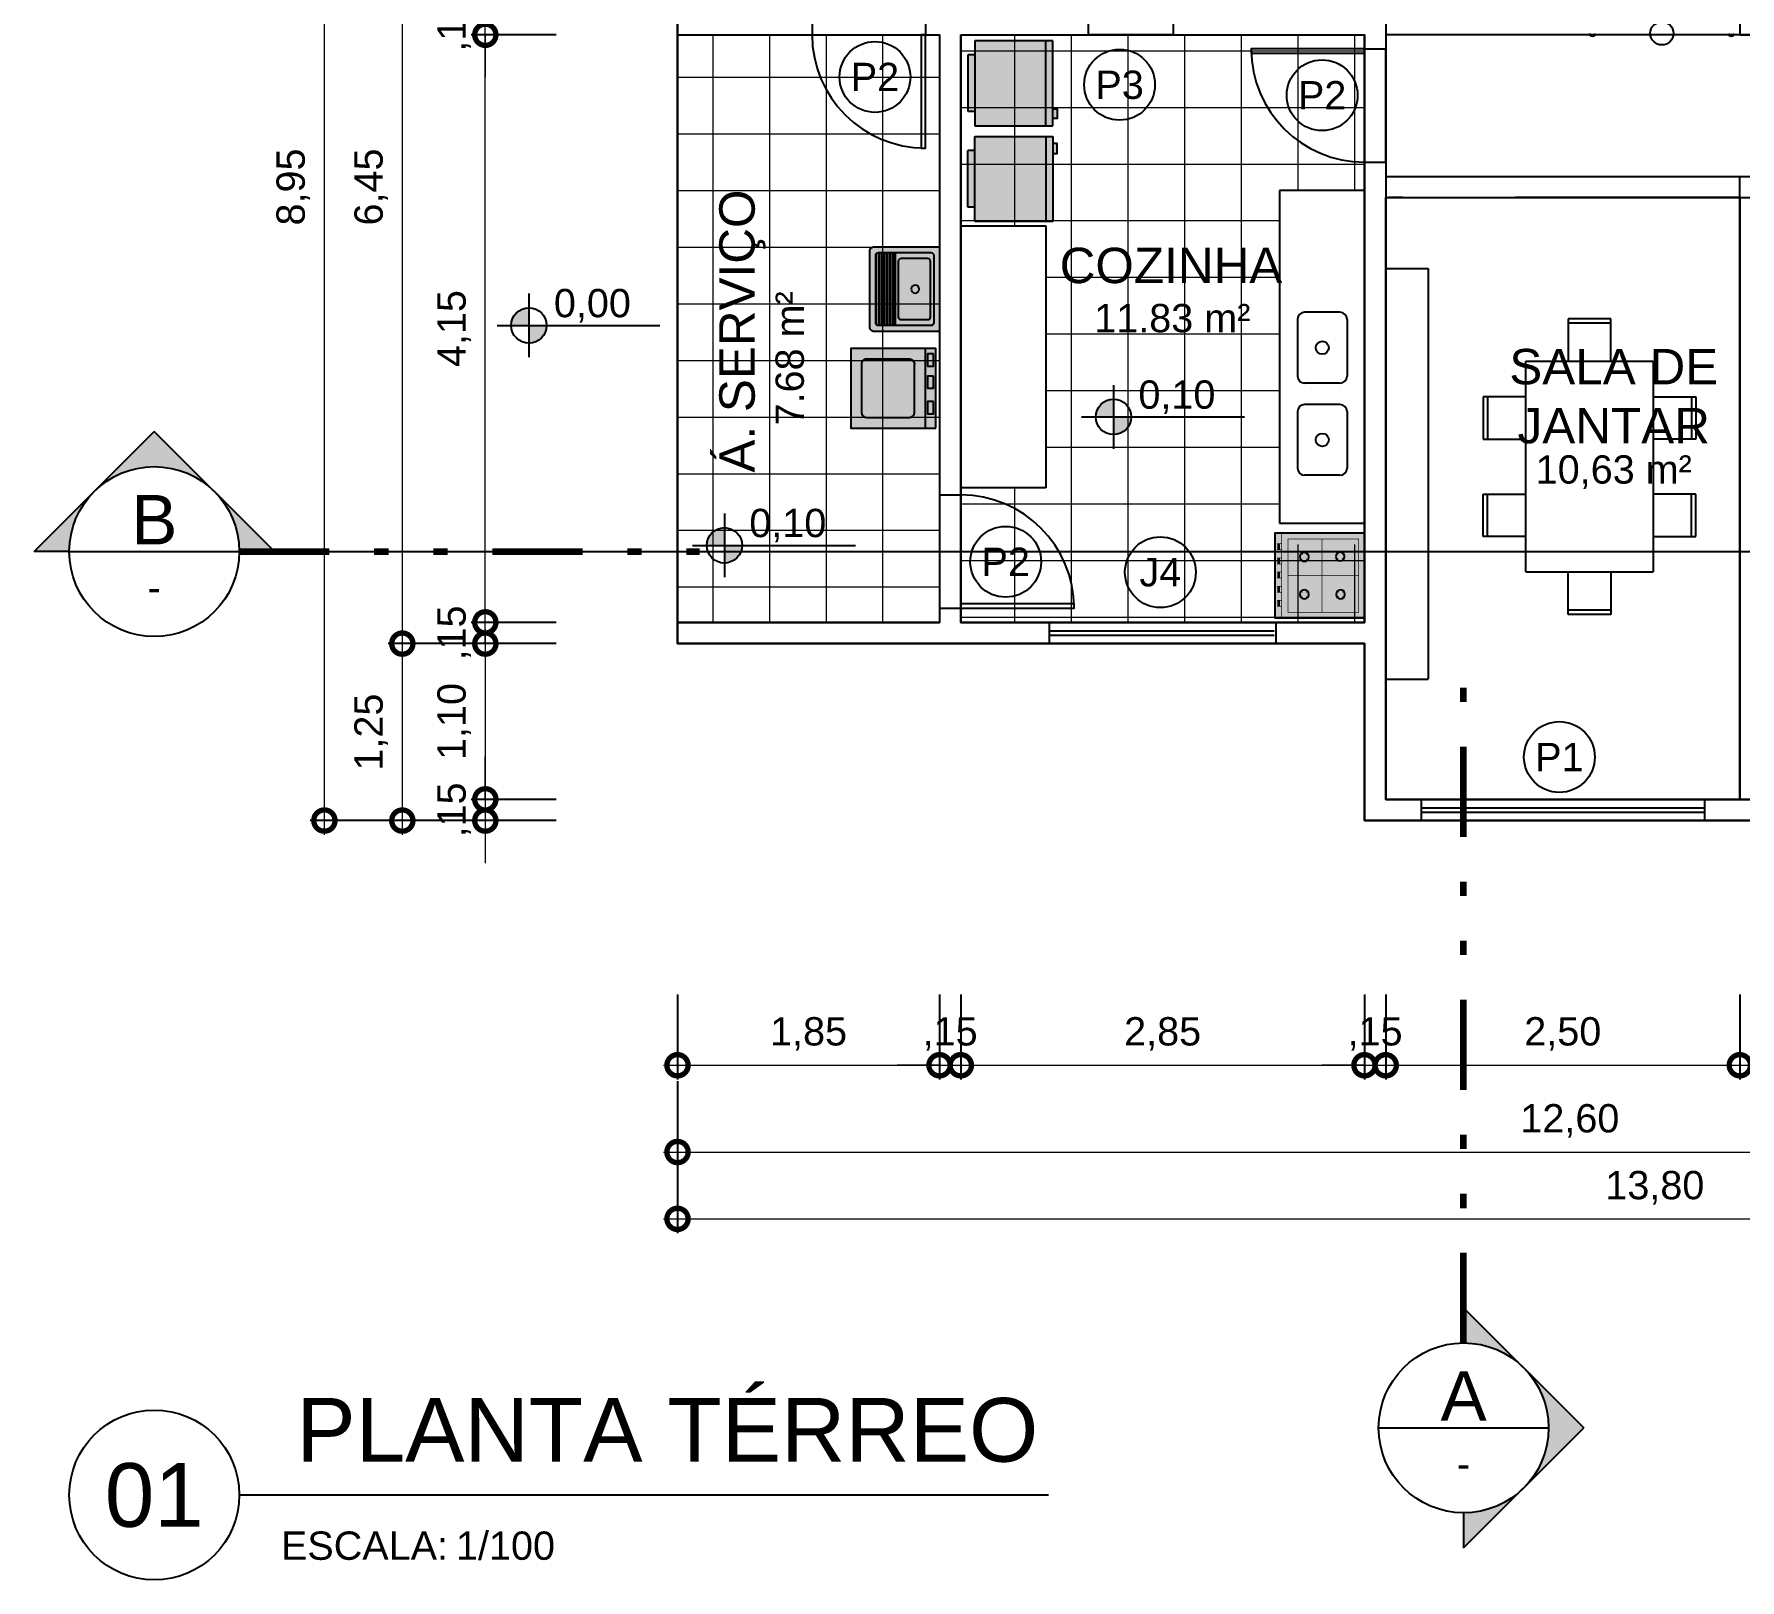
# Model space of a CAD drawing. Header units: metres. Extents: x 47728 to 47950, y 23373 to 23541.
# Drawn here: x 47732.95 to 47744.99, y 23415.6 to 23426.52 of the extents above; entities that cross this region are included whole.
import ezdxf
from ezdxf.enums import TextEntityAlignment as Align

# ---------------------------------------------------------------- set-up
doc = ezdxf.new("R2010")
doc.units = ezdxf.units.M
doc.header["$LTSCALE"] = 0.25
doc.header["$PDMODE"] = 96
doc.linetypes.add('DASHDOT2', pattern=[12.7, 6.35, -3.175, 0, -3.175])
doc.linetypes.add('DIVIDEX2', pattern=[63.5, 25.4, -12.7, 0, -12.7, 0, -12.7])
doc.layers.add('ARQ_0', color=7, linetype='Continuous', true_color=0xff7400, plot=False)
doc.layers.add('ARQ_0_AREAS', color=7, linetype='Continuous', true_color=0x5a1694, plot=False)
for name, color, linetype in [('ARQ_ALV CT', 4, 'Continuous'), ('ARQ_ESQ CT', 30, 'Continuous'), ('ARQ_GRADIL', 2, 'Continuous'), ('ARQ_MOB 01', 1, 'Continuous'), ('ARQ_MOB 02', 2, 'Continuous'), ('ARQ_PISO 01', 1, 'Continuous'), ('ARQ_PROJ SUP', 1, 'DASHDOT2'), ('ARQ_SAN 01', 1, 'Continuous'), ('ARQ_SAN 02', 2, 'Continuous'), ('ARQ_SIMB 01', 1, 'Continuous'), ('ARQ_TXT 01', 1, 'Continuous'), ('SIMB_01', 1, 'Continuous'), ('SIMB_02', 2, 'Continuous'), ('SIMB_PREENCHIMENTO', 253, 'Continuous'), ('SIMB_TXT', 1, 'Continuous')]:
    doc.layers.add(name, color=color, linetype=linetype)
doc.layers.add('ARQ_CINZA 03', color=252, linetype='Continuous', lineweight=9)
doc.layers.add('SIMB_LCT', color=252, linetype='DIVIDEX2', lineweight=100)
doc.layers.add('ARQ_COTA_AZUL', color=5, linetype='Continuous', lineweight=20, true_color=0x0000ff)
doc.styles.add('Annot_2.0mm', font='arial.ttf', dxfattribs={"height": 2})
doc.styles.add('Annot_2.5mm', font='arial.ttf', dxfattribs={"height": 2.5})
doc.styles.add('cota', font='arial.ttf')
doc.styles.add('SIMB', font='arial.ttf')
doc.dimstyles.new('Info 01 - annot', dxfattribs={"dimtxt": 2, "dimasz": 3, "dimexe": 1, "dimexo": 1, "dimgap": 1, "dimtad": 1, "dimzin": 4, "dimtxsty": 'cota', "dimblk": 'DOTSMALL', "dimcen": 2, "dimdle": 1, "dimclrd": 256, "dimclre": 256, "dimclrt": 1, "dimazin": 2, "dimtfac": 0.09, "dimtix": 1, "dimtmove": 2, "dimatfit": 2, "dimfxl": 5, "dimfxlon": 1, "dimtolj": 1, "dimtzin": 4, "dimlwd": -1, "dimarcsym": 1})

# ---------------------------------------------------------------- blocks, each defined once
blk = doc.blocks.new('nivel_PB_A_D')
at = {"layer": 'SIMB_PREENCHIMENTO', "transparency": 33554587}
h = blk.add_hatch(color=256, dxfattribs=at)
h.dxf.hatch_style = 1
h.paths.add_polyline_path([(0, 1.25, 0.414214), (-1.25, 0), (0, 0)])
h.paths.add_polyline_path([(1.25, 0), (0, 0), (0, -1.25, 0.414214)])
at = {"layer": 'SIMB_01'}
for p, q in [((0, 2.25), (0, -2.25)), ((-2.25, 0), (9.25, 0))]:
    blk.add_line(p, q, dxfattribs=at)
blk.add_circle((0, 0), 1.25, dxfattribs=at)
at = {"layer": 'SIMB_TXT', "style": 'SIMB'}
blk.add_attdef('00,00', (1.76, 0.58), '', height=2, dxfattribs=at)
blk = doc.blocks.new('*U31')
at = {"layer": 'SIMB_PREENCHIMENTO', "transparency": 33554587}
h = blk.add_hatch(color=256, dxfattribs=at)
h.dxf.hatch_style = 1
h.paths.add_polyline_path([(0, 8.48), (-4.15, 4.33, -0.401827), (4.15, 4.33)])
h = blk.add_hatch(color=256, dxfattribs=at)
h.dxf.hatch_style = 1
h.paths.add_polyline_path([(-4.33, 4.15), (-8.48, 0), (-6, 0, -0.193399)])
h = blk.add_hatch(color=256, dxfattribs=at)
h.dxf.hatch_style = 1
h.paths.add_polyline_path([(4.33, 4.15, -0.193399), (6, 0), (8.48, 0)])
at = {"layer": 'SIMB_01'}
for p, q in [((-8.48, 0), (0, 8.48)), ((8.48, 0), (0, 8.48)), ((-6, 0), (-8.48, 0)), ((-6, 0), (6, 0)), ((6, 0), (8.48, 0))]:
    blk.add_line(p, q, dxfattribs=at)
blk.add_circle((0, 0), 6, dxfattribs=at)
at = {"layer": 'SIMB_LCT'}
blk.add_line((6, 0), (38.48, 0), dxfattribs=at)
at = {"layer": 'SIMB_TXT', "style": 'SIMB'}
for tag, height, p in [('000', 3.5, (0, 2.25)), ('999', 2, (0, -2.53))]:
    blk.add_attdef(tag, text='', height=height, dxfattribs=at).set_placement(p, align=Align.MIDDLE_CENTER)
blk = doc.blocks.new('*U71')
at = {"layer": 'SIMB_PREENCHIMENTO', "transparency": 33554587}
h = blk.add_hatch(color=256, dxfattribs=at)
h.dxf.hatch_style = 1
h.paths.add_polyline_path([(0, 8.48), (-4.15, 4.33, -0.401827), (4.15, 4.33)])
h = blk.add_hatch(color=256, dxfattribs=at)
h.dxf.hatch_style = 1
h.paths.add_polyline_path([(-4.33, 4.15), (-8.48, 0), (-6, 0, -0.193399)])
h = blk.add_hatch(color=256, dxfattribs=at)
h.dxf.hatch_style = 1
h.paths.add_polyline_path([(4.33, 4.15, -0.193399), (6, 0), (8.48, 0)])
at = {"layer": 'SIMB_01'}
for p, q in [((-8.48, 0), (0, 8.48)), ((8.48, 0), (0, 8.48)), ((0, -6), (0, 6)), ((-6, 0), (-8.48, 0)), ((6, 0), (8.48, 0))]:
    blk.add_line(p, q, dxfattribs=at)
blk.add_circle((0, 0), 6, dxfattribs=at)
at = {"layer": 'SIMB_LCT'}
blk.add_line((-6, 0), (-54.48, 0), dxfattribs=at)
at = {"layer": 'SIMB_TXT', "style": 'SIMB'}
for tag, height, p in [('000', 3.5, (-2.25, 0)), ('999', 2, (2.53, 0))]:
    blk.add_attdef(tag, text='', height=height, rotation=90, dxfattribs=at).set_placement(p, align=Align.MIDDLE_CENTER)
blk = doc.blocks.new('_DotSmall')
at = {"color": 0, "linetype": 'ByBlock', "const_width": 0.5}
blk.add_lwpolyline([(-0.0625, 0, 1), (0.0625, 0, 1)], format="xyb", close=True, dxfattribs=at)
blk = doc.blocks.new('*D850')
at = {"layer": 'ARQ_COTA_AZUL', "transparency": 16777216}
blk.add_line((47736.133, 23422.313), (47736.133, 23421.013), dxfattribs=at)
at = {"layer": 'ARQ_COTA_AZUL', "lineweight": -2, "transparency": 16777216}
for p, q in [((47736.633, 23422.213), (47736.033, 23422.213)), ((47736.633, 23421.113), (47736.033, 23421.113))]:
    blk.add_line(p, q, dxfattribs=at)
at = {"layer": 'Defpoints', "color": 0, "transparency": 16777216}
for p in [(47737.49, 23422.213), (47736.133, 23421.113), (47742.49, 23421.113)]:
    blk.add_point(p, dxfattribs=at)
at = {"layer": 'ARQ_COTA_AZUL', "transparency": 16777216, "xscale": 0.3, "yscale": 0.3, "zscale": 0.3}
for p, rotation in [((47736.133, 23422.213), 90), ((47736.133, 23421.113), 270)]:
    blk.add_blockref('_DotSmall', p, dxfattribs=dict(at, rotation=rotation))
at = {"layer": 'ARQ_COTA_AZUL', "color": 1, "transparency": 16777216, "insert": (47735.913, 23421.663), "char_height": 0.2, "attachment_point": 5, "rotation": 90, "style": 'cota'}
blk.add_mtext('\\A1;1,10', dxfattribs=at)
blk = doc.blocks.new('*D910')
at = {"layer": 'ARQ_COTA_AZUL', "transparency": 16777216}
blk.add_line((47735.547, 23428.763), (47735.547, 23422.113), dxfattribs=at)
at = {"layer": 'ARQ_COTA_AZUL', "lineweight": -2, "transparency": 16777216}
for p, q in [((47736.047, 23428.663), (47735.447, 23428.663)), ((47736.047, 23422.213), (47735.447, 23422.213))]:
    blk.add_line(p, q, dxfattribs=at)
at = {"layer": 'Defpoints', "color": 0, "transparency": 16777216}
for p in [(47737.49, 23428.663), (47735.547, 23422.213), (47742.34, 23422.213)]:
    blk.add_point(p, dxfattribs=at)
at = {"layer": 'ARQ_COTA_AZUL', "transparency": 16777216, "xscale": 0.3, "yscale": 0.3, "zscale": 0.3}
for p, rotation in [((47735.547, 23428.663), 90), ((47735.547, 23422.213), 270)]:
    blk.add_blockref('_DotSmall', p, dxfattribs=dict(at, rotation=rotation))
at = {"layer": 'ARQ_COTA_AZUL', "color": 1, "transparency": 16777216, "insert": (47735.327, 23425.438), "char_height": 0.2, "attachment_point": 5, "rotation": 90, "style": 'cota'}
blk.add_mtext('\\A1;6,45', dxfattribs=at)
blk = doc.blocks.new('*U19')
at = {"layer": 'SIMB_02'}
blk.add_line((6, 0), (63.13, 0), dxfattribs=at)
blk.add_circle((0, 0), 6, dxfattribs=at)
at = {"layer": 'SIMB_TXT', "style": 'SIMB'}
blk.add_text('ESCALA:', height=2, dxfattribs=at).set_placement((8.94, -4.58))
blk.add_attdef('TITULO_DO_DESENHO', text='', height=4.5, dxfattribs=at).set_placement((10.02, 1), align=Align.BOTTOM_LEFT)
blk.add_attdef('NUM', text='', height=4.5, dxfattribs=at).set_placement((0, 0), align=Align.MIDDLE_CENTER)
blk.add_attdef('ESCALA', (21.3, -4.58), '', height=2, dxfattribs=at)
blk = doc.blocks.new('GEL60')
at = {"true_color": 0xffffff}
h = blk.add_hatch(color=7, dxfattribs=at)
h.dxf.hatch_style = 1
h.paths.add_polyline_path([(0.6, 0.55), (0.55, 0.55), (0.55, 0.58), (0.48, 0.58), (0.48, 0.55), (0, 0.55), (0, 0), (0.1, 0), (0.1, -0.05), (0.5, -0.05), (0.5, 0), (0.6, 0)])
at = {"layer": 'ARQ_MOB 02'}
for p, q in [((0, 0.55), (0, 0)), ((0.6, 0.55), (0, 0.55)), ((0.6, 0.5), (0, 0.5)), ((0.6, 0), (0.6, 0.55)), ((0, 0), (0.6, 0)), ((0.1, 0), (0.1, -0.05)), ((0.5, 0), (0.5, -0.05)), ((0.1, -0.05), (0.5, -0.05))]:
    blk.add_line(p, q, dxfattribs=at)
blk.add_lwpolyline([(0.55, 0.55), (0.48, 0.55), (0.48, 0.58), (0.55, 0.58)], close=True, dxfattribs=at)
blk = doc.blocks.new('DUASX60')
blk.add_blockref('GEL60', (0.059, 0.071))
at = {"xscale": -1}
blk.add_blockref('GEL60', (1.335, 0.071), dxfattribs=at)
blk = doc.blocks.new('M6')
for p, q in [((-1.2375, 0), (-1.2375, 0.3)), ((-1.2375, 0.3), (-0.9375, 0.3)), ((-1.2375, 0.27), (-0.9375, 0.27)), ((-0.9375, 0.3), (-0.9375, 0)), ((-0.55, 0.3), (-0.55, 0)), ((-0.25, 0.3), (-0.55, 0.3)), ((-0.25, 0.27), (-0.55, 0.27)), ((-0.25, 0), (-0.25, 0.3)), ((0, 0), (-1.4875, 0)), ((-1.4875, -0.9), (-1.4875, 0)), ((0, -0.9), (0, 0)), ((-1.4875, -0.3), (-1.7875, -0.3)), ((-1.7875, -0.3), (-1.7875, -0.6)), ((-1.7575, -0.3), (-1.7575, -0.6)), ((0, -0.3), (0.3, -0.3)), ((0.27, -0.3), (0.27, -0.6)), ((0.3, -0.3), (0.3, -0.6)), ((-1.7875, -0.6), (-1.4875, -0.6)), ((0.3, -0.6), (0, -0.6)), ((-1.4875, -0.9), (0, -0.9)), ((-1.2375, -0.9), (-1.2375, -1.2)), ((-0.9375, -1.2), (-0.9375, -0.9)), ((-0.55, -1.2), (-0.55, -0.9)), ((-0.25, -0.9), (-0.25, -1.2)), ((-1.2375, -1.17), (-0.9375, -1.17)), ((-1.2375, -1.2), (-0.9375, -1.2)), ((-0.25, -1.17), (-0.55, -1.17)), ((-0.25, -1.2), (-0.55, -1.2))]:
    blk.add_line(p, q)
blk = doc.blocks.new('PIA')
at = {"layer": 'ARQ_MOB 01'}
for p, q in [((-0.05, 0.25), (-0.3, 0.25)), ((-0.35, 0.2), (-0.35, -0.2)), ((0, 0.2), (0, -0.2)), ((-0.05, -0.25), (-0.3, -0.25))]:
    blk.add_line(p, q, dxfattribs=at)
blk.add_circle((-0.175, 0), 0.0461, dxfattribs=at)
for centre, start, end in [((-0.3, 0.2), 90, 180), ((-0.05, 0.2), 0, 90), ((-0.3, -0.2), 180, 270), ((-0.05, -0.2), 270, 0)]:
    blk.add_arc(centre, 0.05, start, end, dxfattribs=at)
blk = doc.blocks.new('fogão_01')
at = {"true_color": 0xffffff}
h = blk.add_hatch(color=7, dxfattribs=at)
h.dxf.hatch_style = 1
h.paths.add_polyline_path([(0, -0.3), (-0.632, -0.3), (-0.632, 0.3), (0, 0.3)])
blk.add_lwpolyline([(0, -0.3), (-0.632, -0.3), (-0.632, 0.3), (0, 0.3)], close=True)
for points, const_width in [([(-0.585, -0.3), (-0.585, 0.3)], 0.005), ([(-0.542, 0.261), (-0.041, 0.261), (-0.041, -0.257), (-0.54, -0.257), (-0.54, 0.261)], 0.0045), ([(-0.3, 0.261), (-0.3, -0.257)], 0.0045), ([(-0.585, 0.218), (-0.615, 0.218), (-0.615, 0.176), (-0.585, 0.176)], 0.005), ([(-0.585, 0.118), (-0.615, 0.118), (-0.615, 0.076), (-0.585, 0.076)], 0.005), ([(-0.439, 0.146), (-0.453, 0.161)], 0.0045), ([(-0.438, 0.12), (-0.453, 0.105)], 0.0045), ([(-0.412, 0.147), (-0.397, 0.161)], 0.0045), ([(-0.412, 0.12), (-0.397, 0.105)], 0.0045), ([(-0.183, 0.146), (-0.197, 0.161)], 0.0045), ([(-0.182, 0.12), (-0.197, 0.105)], 0.0045), ([(-0.156, 0.147), (-0.141, 0.161)], 0.0045), ([(-0.155, 0.12), (-0.141, 0.105)], 0.0045), ([(-0.585, 0.018), (-0.615, 0.018), (-0.615, -0.024), (-0.585, -0.024)], 0.005), ([(-0.54, 0.002), (-0.044, 0.002)], 0.0045), ([(-0.585, -0.082), (-0.615, -0.082), (-0.615, -0.124), (-0.585, -0.124)], 0.005), ([(-0.439, -0.118), (-0.453, -0.104)], 0.0045), ([(-0.412, -0.118), (-0.397, -0.103)], 0.0045), ([(-0.185, -0.121), (-0.2, -0.106)], 0.0045), ([(-0.158, -0.121), (-0.144, -0.106)], 0.0045), ([(-0.585, -0.182), (-0.615, -0.182), (-0.615, -0.224), (-0.585, -0.224)], 0.005), ([(-0.438, -0.145), (-0.453, -0.16)], 0.0045), ([(-0.412, -0.145), (-0.397, -0.159)], 0.0045), ([(-0.185, -0.148), (-0.199, -0.162)], 0.0045), ([(-0.158, -0.147), (-0.144, -0.162)], 0.0045)]:
    blk.add_lwpolyline(points, dxfattribs=dict(const_width=const_width))
for points in [[(-0.603, 0.215), (-0.603, 0.176)], [(-0.603, 0.115), (-0.603, 0.076)], [(-0.603, 0.015), (-0.603, -0.024)], [(-0.603, -0.085), (-0.603, -0.124)], [(-0.603, -0.185), (-0.603, -0.224)]]:
    blk.add_lwpolyline(points)
for centre in [(-0.425, 0.133), (-0.169, 0.133), (-0.425, -0.131), (-0.172, -0.134)]:
    blk.add_circle(centre, 0.0314)
blk = doc.blocks.new('maq. lavar_02')
at = {"true_color": 0xffffff}
h = blk.add_hatch(color=7, dxfattribs=at)
h.dxf.hatch_style = 1
h.paths.add_polyline_path([(0.75, 0), (0, 0), (0, 0.8), (0.75, 0.8)])
for points in [[(0.75, 0), (0, 0), (0, 0.8), (0.75, 0.8), (0.75, 0)], [(0, 0.1), (0.75, 0.1)]]:
    blk.add_lwpolyline(points)
blk.add_lwpolyline([(0.1, 0.245), (0.1, 0.65, -0.414214), (0.15, 0.7), (0.6, 0.7, -0.414214), (0.65, 0.65), (0.65, 0.25, -0.414214), (0.6, 0.2), (0.147, 0.2)], format="xyb")
for points in [[(0.052, 0.02), (0.052, 0.078), (0.167, 0.078), (0.167, 0.02)], [(0.26, 0.02), (0.26, 0.078), (0.376, 0.078), (0.376, 0.02)], [(0.5, 0.02), (0.5, 0.078), (0.615, 0.078), (0.615, 0.02)]]:
    blk.add_lwpolyline(points, close=True)
blk.add_arc((0.15, 0.25), 0.05, 173.8325, 273.1265)
blk = doc.blocks.new('tanque_05')
at = {"true_color": 0xffffff}
h = blk.add_hatch(color=7, dxfattribs=at)
h.dxf.hatch_style = 1
edge = h.paths.add_edge_path()
edge.add_line((-0.269, -0.492), (0.269, -0.492))
edge.add_arc((0.269, -0.461), 0.0304, 270, 360)
edge.add_line((0.299, -0.461), (0.299, -0.01))
edge.add_arc((0.289, -0.01), 0.0101, 0, 90)
edge.add_line((0.289, 0), (-0.289, 0))
edge.add_arc((-0.289, -0.01), 0.0101, 90, 180)
edge.add_line((-0.299, -0.01), (-0.299, -0.461))
edge.add_arc((-0.269, -0.461), 0.0304, 180, 270)
for p, q in [((-0.258, -0.325), (0.258, -0.325)), ((0.258, -0.331), (-0.258, -0.331)), ((-0.258, -0.345), (0.258, -0.345)), ((0.258, -0.351), (-0.258, -0.351)), ((-0.258, -0.365), (0.258, -0.365)), ((0.258, -0.372), (-0.258, -0.372)), ((-0.258, -0.386), (0.258, -0.386)), ((0.258, -0.392), (-0.258, -0.392)), ((-0.258, -0.406), (0.258, -0.406)), ((0.258, -0.412), (-0.258, -0.412)), ((-0.258, -0.426), (0.258, -0.426)), ((-0.251, -0.447), (0.251, -0.447))]:
    blk.add_line(p, q)
for points in [[(-0.269, -0.492), (0.269, -0.492, 0.414214), (0.299, -0.461), (0.299, -0.01, 0.414214), (0.289, 0), (-0.289, 0, 0.414214), (-0.299, -0.01), (-0.299, -0.461, 0.414214)], [(-0.198, -0.289), (0.198, -0.289, 0.414214), (0.218, -0.269), (0.218, -0.086, 0.414214), (0.198, -0.066), (-0.198, -0.066, 0.414214), (-0.218, -0.086), (-0.218, -0.269, 0.414214)]]:
    blk.add_lwpolyline(points, format="xyb", close=True)
for points in [[(0.258, -0.281), (0.258, -0.061, 0.414214), (0.238, -0.041), (-0.238, -0.041, 0.414214), (-0.258, -0.061), (-0.258, -0.281)], [(-0.258, -0.282), (-0.258, -0.301, 0.414214), (-0.248, -0.311), (-0.236, -0.311), (0.234, -0.311), (0.248, -0.311, 0.414214), (0.258, -0.301), (0.258, -0.282)], [(-0.258, -0.309), (-0.258, -0.431, 0.414214), (-0.238, -0.451), (0.238, -0.451, 0.414214), (0.258, -0.431), (0.258, -0.309, 0.414214)]]:
    blk.add_lwpolyline(points, format="xyb")
blk.add_lwpolyline([(0.258, -0.432), (-0.258, -0.432)])
blk.add_circle((0, -0.172), 0.0284)
blk = doc.blocks.new('*D914')
at = {"layer": 'ARQ_COTA_AZUL', "transparency": 16777216}
blk.add_line((47736.133, 23422.263), (47736.133, 23426.613), dxfattribs=at)
at = {"layer": 'ARQ_COTA_AZUL', "lineweight": -2, "transparency": 16777216}
for p, q in [((47736.633, 23426.513), (47736.033, 23426.513)), ((47736.633, 23422.363), (47736.033, 23422.363))]:
    blk.add_line(p, q, dxfattribs=at)
at = {"layer": 'Defpoints', "color": 0, "transparency": 16777216}
for p in [(47736.133, 23426.513), (47737.49, 23426.513), (47737.49, 23422.363)]:
    blk.add_point(p, dxfattribs=at)
at = {"layer": 'ARQ_COTA_AZUL', "transparency": 16777216, "xscale": 0.3, "yscale": 0.3, "zscale": 0.3}
for p, rotation in [((47736.133, 23426.513), 90), ((47736.133, 23422.363), 270)]:
    blk.add_blockref('_DotSmall', p, dxfattribs=dict(at, rotation=rotation))
at = {"layer": 'ARQ_COTA_AZUL', "color": 1, "transparency": 16777216, "insert": (47735.913, 23424.438), "char_height": 0.2, "attachment_point": 5, "rotation": 90, "style": 'cota'}
blk.add_mtext('\\A1;4,15', dxfattribs=at)
blk = doc.blocks.new('*D918')
at = {"layer": 'ARQ_COTA_AZUL', "transparency": 16777216}
for p, q in [((47736.133, 23426.663), (47736.133, 23426.963)), ((47736.133, 23426.513), (47736.133, 23426.663)), ((47736.133, 23426.513), (47736.133, 23426.213))]:
    blk.add_line(p, q, dxfattribs=at)
at = {"layer": 'ARQ_COTA_AZUL', "lineweight": -2, "transparency": 16777216}
for p, q in [((47736.633, 23426.663), (47736.033, 23426.663)), ((47736.633, 23426.513), (47736.033, 23426.513))]:
    blk.add_line(p, q, dxfattribs=at)
at = {"layer": 'Defpoints', "color": 0, "transparency": 16777216}
for p in [(47736.133, 23426.663), (47737.64, 23426.663), (47737.49, 23426.513)]:
    blk.add_point(p, dxfattribs=at)
at = {"layer": 'ARQ_COTA_AZUL', "transparency": 16777216, "xscale": 0.3, "yscale": 0.3, "zscale": 0.3}
for p, rotation in [((47736.133, 23426.663), 270), ((47736.133, 23426.513), 90)]:
    blk.add_blockref('_DotSmall', p, dxfattribs=dict(at, rotation=rotation))
at = {"layer": 'ARQ_COTA_AZUL', "color": 1, "transparency": 16777216, "insert": (47735.913, 23426.588), "char_height": 0.2, "attachment_point": 5, "rotation": 90, "style": 'cota'}
blk.add_mtext('\\A1;,15', dxfattribs=at)
blk = doc.blocks.new('*D922')
at = {"layer": 'ARQ_COTA_AZUL', "lineweight": -2, "transparency": 16777216}
for p, q in [((47737.49, 23419.735), (47737.49, 23419.135)), ((47739.34, 23419.735), (47739.34, 23419.135))]:
    blk.add_line(p, q, dxfattribs=at)
at = {"layer": 'ARQ_COTA_AZUL', "transparency": 16777216}
blk.add_line((47737.39, 23419.235), (47739.44, 23419.235), dxfattribs=at)
at = {"layer": 'Defpoints', "color": 0, "transparency": 16777216}
for p in [(47739.34, 23422.363), (47737.49, 23422.213), (47739.34, 23419.235)]:
    blk.add_point(p, dxfattribs=at)
at = {"layer": 'ARQ_COTA_AZUL', "transparency": 16777216, "xscale": 0.3, "yscale": 0.3, "zscale": 0.3, "rotation": 180}
blk.add_blockref('_DotSmall', (47737.49, 23419.235), dxfattribs=at)
at = {"layer": 'ARQ_COTA_AZUL', "transparency": 16777216, "xscale": 0.3, "yscale": 0.3, "zscale": 0.3}
blk.add_blockref('_DotSmall', (47739.34, 23419.235), dxfattribs=at)
at = {"layer": 'ARQ_COTA_AZUL', "color": 1, "transparency": 16777216, "insert": (47738.415, 23419.456), "char_height": 0.2, "attachment_point": 5, "style": 'cota'}
blk.add_mtext('\\A1;1,85', dxfattribs=at)
blk = doc.blocks.new('*D926')
at = {"layer": 'ARQ_COTA_AZUL', "lineweight": -2, "transparency": 16777216}
for p, q in [((47739.34, 23419.735), (47739.34, 23419.135)), ((47739.49, 23419.735), (47739.49, 23419.135))]:
    blk.add_line(p, q, dxfattribs=at)
at = {"layer": 'ARQ_COTA_AZUL', "transparency": 16777216}
for p, q in [((47739.34, 23419.235), (47739.04, 23419.235)), ((47739.34, 23419.235), (47739.49, 23419.235)), ((47739.49, 23419.235), (47739.79, 23419.235))]:
    blk.add_line(p, q, dxfattribs=at)
at = {"layer": 'Defpoints', "color": 0, "transparency": 16777216}
for p in [(47739.34, 23422.363), (47739.49, 23422.363), (47739.49, 23419.235)]:
    blk.add_point(p, dxfattribs=at)
at = {"layer": 'ARQ_COTA_AZUL', "transparency": 16777216, "xscale": 0.3, "yscale": 0.3, "zscale": 0.3}
blk.add_blockref('_DotSmall', (47739.34, 23419.235), dxfattribs=at)
at = {"layer": 'ARQ_COTA_AZUL', "transparency": 16777216, "xscale": 0.3, "yscale": 0.3, "zscale": 0.3, "rotation": 180}
blk.add_blockref('_DotSmall', (47739.49, 23419.235), dxfattribs=at)
at = {"layer": 'ARQ_COTA_AZUL', "color": 1, "transparency": 16777216, "insert": (47739.415, 23419.456), "char_height": 0.2, "attachment_point": 5, "style": 'cota'}
blk.add_mtext('\\A1;,15', dxfattribs=at)
blk = doc.blocks.new('*D930')
at = {"layer": 'ARQ_COTA_AZUL', "lineweight": -2, "transparency": 16777216}
for p, q in [((47739.49, 23419.735), (47739.49, 23419.135)), ((47742.34, 23419.735), (47742.34, 23419.135))]:
    blk.add_line(p, q, dxfattribs=at)
at = {"layer": 'ARQ_COTA_AZUL', "transparency": 16777216}
blk.add_line((47739.39, 23419.235), (47742.44, 23419.235), dxfattribs=at)
at = {"layer": 'Defpoints', "color": 0, "transparency": 16777216}
for p in [(47739.49, 23422.363), (47742.34, 23422.363), (47742.34, 23419.235)]:
    blk.add_point(p, dxfattribs=at)
at = {"layer": 'ARQ_COTA_AZUL', "transparency": 16777216, "xscale": 0.3, "yscale": 0.3, "zscale": 0.3, "rotation": 180}
blk.add_blockref('_DotSmall', (47739.49, 23419.235), dxfattribs=at)
at = {"layer": 'ARQ_COTA_AZUL', "transparency": 16777216, "xscale": 0.3, "yscale": 0.3, "zscale": 0.3}
blk.add_blockref('_DotSmall', (47742.34, 23419.235), dxfattribs=at)
at = {"layer": 'ARQ_COTA_AZUL', "color": 1, "transparency": 16777216, "insert": (47740.915, 23419.456), "char_height": 0.2, "attachment_point": 5, "style": 'cota'}
blk.add_mtext('\\A1;2,85', dxfattribs=at)
blk = doc.blocks.new('*D934')
at = {"layer": 'ARQ_COTA_AZUL', "lineweight": -2, "transparency": 16777216}
for p, q in [((47742.34, 23419.735), (47742.34, 23419.135)), ((47742.49, 23419.735), (47742.49, 23419.135))]:
    blk.add_line(p, q, dxfattribs=at)
at = {"layer": 'ARQ_COTA_AZUL', "transparency": 16777216}
for p, q in [((47742.34, 23419.235), (47742.04, 23419.235)), ((47742.34, 23419.235), (47742.49, 23419.235)), ((47742.49, 23419.235), (47742.79, 23419.235))]:
    blk.add_line(p, q, dxfattribs=at)
at = {"layer": 'Defpoints', "color": 0, "transparency": 16777216}
for p in [(47742.34, 23422.363), (47742.49, 23421.113), (47742.49, 23419.235)]:
    blk.add_point(p, dxfattribs=at)
at = {"layer": 'ARQ_COTA_AZUL', "transparency": 16777216, "xscale": 0.3, "yscale": 0.3, "zscale": 0.3}
blk.add_blockref('_DotSmall', (47742.34, 23419.235), dxfattribs=at)
at = {"layer": 'ARQ_COTA_AZUL', "transparency": 16777216, "xscale": 0.3, "yscale": 0.3, "zscale": 0.3, "rotation": 180}
blk.add_blockref('_DotSmall', (47742.49, 23419.235), dxfattribs=at)
at = {"layer": 'ARQ_COTA_AZUL', "color": 1, "transparency": 16777216, "insert": (47742.415, 23419.456), "char_height": 0.2, "attachment_point": 5, "style": 'cota'}
blk.add_mtext('\\A1;,15', dxfattribs=at)
blk = doc.blocks.new('*D938')
at = {"layer": 'ARQ_COTA_AZUL', "lineweight": -2, "transparency": 16777216}
for p, q in [((47742.49, 23419.735), (47742.49, 23419.135)), ((47744.99, 23419.735), (47744.99, 23419.135))]:
    blk.add_line(p, q, dxfattribs=at)
at = {"layer": 'ARQ_COTA_AZUL', "transparency": 16777216}
blk.add_line((47742.39, 23419.235), (47745.09, 23419.235), dxfattribs=at)
at = {"layer": 'Defpoints', "color": 0, "transparency": 16777216}
for p in [(47742.49, 23421.113), (47744.99, 23421.113), (47744.99, 23419.235)]:
    blk.add_point(p, dxfattribs=at)
at = {"layer": 'ARQ_COTA_AZUL', "transparency": 16777216, "xscale": 0.3, "yscale": 0.3, "zscale": 0.3, "rotation": 180}
blk.add_blockref('_DotSmall', (47742.49, 23419.235), dxfattribs=at)
at = {"layer": 'ARQ_COTA_AZUL', "transparency": 16777216, "xscale": 0.3, "yscale": 0.3, "zscale": 0.3}
blk.add_blockref('_DotSmall', (47744.99, 23419.235), dxfattribs=at)
at = {"layer": 'ARQ_COTA_AZUL', "color": 1, "transparency": 16777216, "insert": (47743.74, 23419.456), "char_height": 0.2, "attachment_point": 5, "style": 'cota'}
blk.add_mtext('\\A1;2,50', dxfattribs=at)
blk = doc.blocks.new('*D942')
at = {"layer": 'ARQ_COTA_AZUL', "lineweight": -2, "transparency": 16777216}
for p, q in [((47744.99, 23419.735), (47744.99, 23419.135)), ((47749.94, 23419.735), (47749.94, 23419.135))]:
    blk.add_line(p, q, dxfattribs=at)
at = {"layer": 'ARQ_COTA_AZUL', "transparency": 16777216}
blk.add_line((47744.89, 23419.235), (47750.04, 23419.235), dxfattribs=at)
at = {"layer": 'Defpoints', "color": 0, "transparency": 16777216}
for p in [(47744.99, 23421.113), (47749.94, 23421.113), (47749.94, 23419.235)]:
    blk.add_point(p, dxfattribs=at)
at = {"layer": 'ARQ_COTA_AZUL', "transparency": 16777216, "xscale": 0.3, "yscale": 0.3, "zscale": 0.3, "rotation": 180}
blk.add_blockref('_DotSmall', (47744.99, 23419.235), dxfattribs=at)
at = {"layer": 'ARQ_COTA_AZUL', "transparency": 16777216, "xscale": 0.3, "yscale": 0.3, "zscale": 0.3}
blk.add_blockref('_DotSmall', (47749.94, 23419.235), dxfattribs=at)
at = {"layer": 'ARQ_COTA_AZUL', "color": 1, "transparency": 16777216, "insert": (47747.465, 23419.456), "char_height": 0.2, "attachment_point": 5, "style": 'cota'}
blk.add_mtext('\\A1;4,95', dxfattribs=at)
blk = doc.blocks.new('*D866')
at = {"layer": 'ARQ_COTA_AZUL', "lineweight": -2, "transparency": 16777216}
for p, q in [((47737.49, 23419.122), (47737.49, 23418.522)), ((47750.09, 23419.122), (47750.09, 23418.522))]:
    blk.add_line(p, q, dxfattribs=at)
at = {"layer": 'ARQ_COTA_AZUL', "transparency": 16777216}
blk.add_line((47737.39, 23418.622), (47750.19, 23418.622), dxfattribs=at)
at = {"layer": 'Defpoints', "color": 0, "transparency": 16777216}
for p in [(47737.49, 23422.213), (47750.09, 23420.963), (47750.09, 23418.622)]:
    blk.add_point(p, dxfattribs=at)
at = {"layer": 'ARQ_COTA_AZUL', "transparency": 16777216, "xscale": 0.3, "yscale": 0.3, "zscale": 0.3, "rotation": 180}
blk.add_blockref('_DotSmall', (47737.49, 23418.622), dxfattribs=at)
at = {"layer": 'ARQ_COTA_AZUL', "transparency": 16777216, "xscale": 0.3, "yscale": 0.3, "zscale": 0.3}
blk.add_blockref('_DotSmall', (47750.09, 23418.622), dxfattribs=at)
at = {"layer": 'ARQ_COTA_AZUL', "color": 1, "transparency": 16777216, "insert": (47743.79, 23418.842), "char_height": 0.2, "attachment_point": 5, "style": 'cota'}
blk.add_mtext('\\A1;12,60', dxfattribs=at)
blk = doc.blocks.new('*D874')
at = {"layer": 'ARQ_COTA_AZUL', "lineweight": -2, "transparency": 16777216}
for p, q in [((47737.49, 23418.65), (47737.49, 23418.05)), ((47751.29, 23418.65), (47751.29, 23418.05))]:
    blk.add_line(p, q, dxfattribs=at)
at = {"layer": 'ARQ_COTA_AZUL', "transparency": 16777216}
blk.add_line((47737.39, 23418.15), (47751.39, 23418.15), dxfattribs=at)
at = {"layer": 'Defpoints', "color": 0, "transparency": 16777216}
for p in [(47737.49, 23422.213), (47751.29, 23420.963), (47751.29, 23418.15)]:
    blk.add_point(p, dxfattribs=at)
at = {"layer": 'ARQ_COTA_AZUL', "transparency": 16777216, "xscale": 0.3, "yscale": 0.3, "zscale": 0.3, "rotation": 180}
blk.add_blockref('_DotSmall', (47737.49, 23418.15), dxfattribs=at)
at = {"layer": 'ARQ_COTA_AZUL', "transparency": 16777216, "xscale": 0.3, "yscale": 0.3, "zscale": 0.3}
blk.add_blockref('_DotSmall', (47751.29, 23418.15), dxfattribs=at)
at = {"layer": 'ARQ_COTA_AZUL', "color": 1, "transparency": 16777216, "insert": (47744.39, 23418.37), "char_height": 0.2, "attachment_point": 5, "style": 'cota'}
blk.add_mtext('\\A1;13,80', dxfattribs=at)
blk = doc.blocks.new('*D890')
at = {"layer": 'ARQ_COTA_AZUL', "transparency": 16777216}
blk.add_line((47734.997, 23420.863), (47734.997, 23430.013), dxfattribs=at)
at = {"layer": 'ARQ_COTA_AZUL', "lineweight": -2, "transparency": 16777216}
for p, q in [((47735.497, 23429.913), (47734.897, 23429.913)), ((47735.497, 23420.963), (47734.897, 23420.963))]:
    blk.add_line(p, q, dxfattribs=at)
at = {"layer": 'Defpoints', "color": 0, "transparency": 16777216}
for p in [(47734.997, 23429.913), (47742.34, 23429.913), (47742.34, 23420.963)]:
    blk.add_point(p, dxfattribs=at)
at = {"layer": 'ARQ_COTA_AZUL', "transparency": 16777216, "xscale": 0.3, "yscale": 0.3, "zscale": 0.3}
for p, rotation in [((47734.997, 23429.913), 90), ((47734.997, 23420.963), 270)]:
    blk.add_blockref('_DotSmall', p, dxfattribs=dict(at, rotation=rotation))
at = {"layer": 'ARQ_COTA_AZUL', "color": 1, "transparency": 16777216, "insert": (47734.777, 23425.438), "char_height": 0.2, "attachment_point": 5, "rotation": 90, "style": 'cota'}
blk.add_mtext('\\A1;8,95', dxfattribs=at)
blk = doc.blocks.new('*U22')
at = {"layer": 'SIMB_02'}
blk.add_circle((0, 0), 2.5, dxfattribs=at)
at = {"layer": 'SIMB_TXT', "style": 'SIMB'}
blk.add_attdef('CDESQ', text='', height=2, dxfattribs=at).set_placement((0, 0), align=Align.MIDDLE_CENTER)
blk = doc.blocks.new('*D1042')
at = {"layer": 'ARQ_COTA_AZUL', "transparency": 16777216}
for p, q in [((47736.133, 23422.363), (47736.133, 23422.663)), ((47736.133, 23422.213), (47736.133, 23422.363)), ((47736.133, 23422.213), (47736.133, 23421.913))]:
    blk.add_line(p, q, dxfattribs=at)
at = {"layer": 'ARQ_COTA_AZUL', "lineweight": -2, "transparency": 16777216}
for p, q in [((47736.633, 23422.363), (47736.033, 23422.363)), ((47736.633, 23422.213), (47736.033, 23422.213))]:
    blk.add_line(p, q, dxfattribs=at)
at = {"layer": 'Defpoints', "color": 0, "transparency": 16777216}
for p in [(47736.133, 23422.363), (47737.64, 23422.363), (47737.49, 23422.213)]:
    blk.add_point(p, dxfattribs=at)
at = {"layer": 'ARQ_COTA_AZUL', "transparency": 16777216, "xscale": 0.3, "yscale": 0.3, "zscale": 0.3}
for p, rotation in [((47736.133, 23422.363), 270), ((47736.133, 23422.213), 90)]:
    blk.add_blockref('_DotSmall', p, dxfattribs=dict(at, rotation=rotation))
at = {"layer": 'ARQ_COTA_AZUL', "color": 1, "transparency": 16777216, "insert": (47735.913, 23422.288), "char_height": 0.2, "attachment_point": 5, "rotation": 90, "style": 'cota'}
blk.add_mtext('\\A1;,15', dxfattribs=at)
blk = doc.blocks.new('*D1046')
at = {"layer": 'ARQ_COTA_AZUL', "transparency": 16777216}
for p, q in [((47736.133, 23421.113), (47736.133, 23421.413)), ((47736.133, 23421.113), (47736.133, 23420.963)), ((47736.133, 23420.963), (47736.133, 23420.663))]:
    blk.add_line(p, q, dxfattribs=at)
at = {"layer": 'ARQ_COTA_AZUL', "lineweight": -2, "transparency": 16777216}
for p, q in [((47736.633, 23421.113), (47736.033, 23421.113)), ((47736.633, 23420.963), (47736.033, 23420.963))]:
    blk.add_line(p, q, dxfattribs=at)
at = {"layer": 'Defpoints', "color": 0, "transparency": 16777216}
for p in [(47742.49, 23421.113), (47736.133, 23420.963), (47742.34, 23420.963)]:
    blk.add_point(p, dxfattribs=at)
at = {"layer": 'ARQ_COTA_AZUL', "transparency": 16777216, "xscale": 0.3, "yscale": 0.3, "zscale": 0.3}
for p, rotation in [((47736.133, 23421.113), 270), ((47736.133, 23420.963), 90)]:
    blk.add_blockref('_DotSmall', p, dxfattribs=dict(at, rotation=rotation))
at = {"layer": 'ARQ_COTA_AZUL', "color": 1, "transparency": 16777216, "insert": (47735.913, 23421.038), "char_height": 0.2, "attachment_point": 5, "rotation": 90, "style": 'cota'}
blk.add_mtext('\\A1;,15', dxfattribs=at)
blk = doc.blocks.new('*D1050')
at = {"layer": 'ARQ_COTA_AZUL', "transparency": 16777216}
blk.add_line((47735.547, 23422.313), (47735.547, 23420.863), dxfattribs=at)
at = {"layer": 'ARQ_COTA_AZUL', "lineweight": -2, "transparency": 16777216}
for p, q in [((47736.047, 23422.213), (47735.447, 23422.213)), ((47736.047, 23420.963), (47735.447, 23420.963))]:
    blk.add_line(p, q, dxfattribs=at)
at = {"layer": 'Defpoints', "color": 0, "transparency": 16777216}
for p in [(47742.34, 23422.213), (47735.547, 23420.963), (47742.34, 23420.963)]:
    blk.add_point(p, dxfattribs=at)
at = {"layer": 'ARQ_COTA_AZUL', "transparency": 16777216, "xscale": 0.3, "yscale": 0.3, "zscale": 0.3}
for p, rotation in [((47735.547, 23422.213), 90), ((47735.547, 23420.963), 270)]:
    blk.add_blockref('_DotSmall', p, dxfattribs=dict(at, rotation=rotation))
at = {"layer": 'ARQ_COTA_AZUL', "color": 1, "transparency": 16777216, "insert": (47735.327, 23421.588), "char_height": 0.2, "attachment_point": 5, "rotation": 90, "style": 'cota'}
blk.add_mtext('\\A1;1,25', dxfattribs=at)

msp = doc.modelspace()

# ---------------------------------------------------------------- hatches: boundary and pattern name
at = {"layer": 'ARQ_CINZA 03'}
h = msp.add_hatch(dxfattribs=at)
h.set_pattern_fill('_USER', color=256, scale=0.4, angle=270, double=1, pattern_type=0)
h.set_pattern_definition([(270, (47739.34043, 23422.21282), (0.4, -7e-17), []), (0, (47739.34043, 23422.21282), (0, 0.4), [])])
h.paths.add_polyline_path([(47737.49, 23426.513), (47739.34, 23426.513), (47739.34, 23422.363), (47737.49, 23422.363)])
h = msp.add_hatch(dxfattribs=at)
h.set_pattern_fill('_USER', color=256, scale=0.4, angle=270, double=1, pattern_type=0)
h.set_pattern_definition([(270, (-88.1284, 0), (0.4, -7e-17), []), (0, (-88.1284, 0), (0, 0.4), [])])
h.paths.add_polyline_path([(47741.74, 23425.413), (47742.34, 23425.413), (47742.34, 23426.513), (47739.49, 23426.513), (47739.49, 23425.163), (47740.09, 23425.163), (47740.09, 23423.313), (47739.49, 23423.313), (47739.49, 23422.363), (47742.34, 23422.363), (47742.34, 23422.913), (47741.74, 23422.913)])

# ---------------------------------------------------------------- linework, layer by layer
at = {"layer": 'ARQ_0'}
msp.add_line((47734.644, 23422.863), (47754.457, 23422.863), dxfattribs=at)
at = {"layer": 'ARQ_0_AREAS'}
for points in [[(47737.49, 23428.663), (47742.34, 23428.663), (47742.34, 23429.913), (47750.09, 23429.913), (47750.09, 23420.963), (47742.34, 23420.963), (47742.34, 23422.213), (47737.49, 23422.213)], [(47737.49, 23426.513), (47739.34, 23426.513), (47739.34, 23422.363), (47737.49, 23422.363)], [(47739.49, 23426.513), (47742.34, 23426.513), (47742.34, 23422.363), (47739.49, 23422.363)], [(47739.49, 23426.513), (47742.34, 23426.513), (47742.34, 23422.363), (47739.49, 23422.363)], [(47742.49, 23425.513), (47746.49, 23425.513), (47746.49, 23426.513), (47742.49, 23426.513)], [(47742.49, 23425.363), (47744.99, 23425.363), (47744.99, 23421.113), (47742.49, 23421.113)], [(47744.99, 23425.363), (47749.94, 23425.363), (47749.94, 23421.113), (47744.99, 23421.113)]]:
    msp.add_lwpolyline(points, close=True, dxfattribs=at)
at = {"layer": 'ARQ_ALV CT'}
for p, q in [((47742.49, 23429.913), (47742.49, 23426.413)), ((47744.99, 23429.913), (47744.99, 23426.513)), ((47737.49, 23428.663), (47737.49, 23426.513)), ((47738.44, 23426.663), (47738.44, 23426.513)), ((47739.24, 23426.663), (47739.24, 23426.513)), ((47740.39, 23426.663), (47740.39, 23426.513)), ((47740.99, 23426.663), (47740.99, 23426.513)), ((47737.49, 23426.513), (47738.44, 23426.513)), ((47739.24, 23426.513), (47739.34, 23426.513)), ((47739.34, 23426.513), (47739.34, 23423.263)), ((47739.49, 23426.513), (47739.49, 23423.263)), ((47739.49, 23426.513), (47740.39, 23426.513)), ((47740.99, 23426.513), (47742.34, 23426.513)), ((47742.34, 23426.413), (47742.34, 23426.513)), ((47744.99, 23426.513), (47745.14, 23426.513)), ((47742.34, 23426.413), (47742.49, 23426.413)), ((47742.34, 23425.613), (47742.49, 23425.613)), ((47742.34, 23422.363), (47742.34, 23425.613)), ((47742.49, 23425.613), (47742.49, 23421.113)), ((47744.99, 23425.363), (47744.99, 23425.513)), ((47744.99, 23425.513), (47746.49, 23425.513)), ((47744.99, 23425.363), (47749.94, 23425.363)), ((47739.34, 23423.263), (47739.49, 23423.263)), ((47741.74, 23423.063), (47742.34, 23423.063)), ((47739.34, 23422.463), (47739.34, 23422.363)), ((47739.34, 23422.463), (47739.49, 23422.463)), ((47739.49, 23422.463), (47739.49, 23422.363)), ((47737.49, 23422.363), (47737.49, 23422.213)), ((47737.49, 23422.363), (47739.34, 23422.363)), ((47739.49, 23422.363), (47740.115, 23422.363)), ((47740.115, 23422.363), (47741.715, 23422.363)), ((47741.715, 23422.363), (47742.34, 23422.363)), ((47737.49, 23422.213), (47740.115, 23422.213)), ((47740.115, 23422.213), (47741.715, 23422.213)), ((47741.715, 23422.213), (47742.34, 23422.213)), ((47742.34, 23422.213), (47742.34, 23420.963)), ((47742.49, 23421.113), (47742.74, 23421.113)), ((47742.74, 23421.113), (47742.74, 23420.963)), ((47744.74, 23421.113), (47744.74, 23420.963)), ((47744.74, 23421.113), (47749.94, 23421.113)), ((47742.34, 23420.963), (47742.74, 23420.963)), ((47744.74, 23420.963), (47750.09, 23420.963))]:
    msp.add_line(p, q, dxfattribs=at)
at = {"layer": 'ARQ_ESQ CT'}
for p, q in [((47742.74, 23421.053), (47744.74, 23421.053)), ((47742.74, 23421.023), (47744.74, 23421.023))]:
    msp.add_line(p, q, dxfattribs=at)
for points in [[(47739.24, 23426.513), (47739.21, 23426.513), (47739.21, 23425.713), (47739.24, 23425.713)], [(47742.34, 23426.413), (47741.54, 23426.413), (47741.54, 23426.383), (47742.34, 23426.383)], [(47739.49, 23422.463), (47740.29, 23422.463), (47740.29, 23422.493), (47739.49, 23422.493)]]:
    msp.add_lwpolyline(points, close=True, dxfattribs=at)
at = {"layer": 'ARQ_GRADIL'}
for centre in [(47743.95, 23426.523), (47744.93, 23426.523)]:
    msp.add_arc(centre, 0.02, 180, 0, dxfattribs=at)
at = {"layer": 'ARQ_MOB 01'}
for p, q in [((47742.49, 23424.863), (47742.79, 23424.863)), ((47742.79, 23424.863), (47742.79, 23421.963)), ((47742.49, 23421.963), (47742.79, 23421.963))]:
    msp.add_line(p, q, dxfattribs=at)
at = {"layer": 'ARQ_PISO 01'}
for p, q in [((47737.49, 23426.513), (47737.49, 23422.363)), ((47738.44, 23426.513), (47739.24, 23426.513)), ((47740.99, 23426.513), (47740.39, 23426.513)), ((47742.34, 23425.613), (47742.34, 23426.413)), ((47742.49, 23425.613), (47742.49, 23426.413)), ((47739.34, 23423.263), (47739.34, 23422.463)), ((47739.49, 23423.263), (47739.49, 23422.463)), ((47742.74, 23421.113), (47744.74, 23421.113)), ((47742.74, 23420.963), (47744.74, 23420.963))]:
    msp.add_line(p, q, dxfattribs=at)
for centre, start, end in [((47742.34, 23426.413), 180, 270), ((47739.49, 23422.463), 0, 90)]:
    msp.add_arc(centre, 0.8, start, end, dxfattribs=at)
at = {"layer": 'ARQ_PROJ SUP'}
for p, q in [((47744.99, 23425.363), (47742.49, 23425.363)), ((47744.99, 23425.363), (47744.99, 23421.113)), ((47740.115, 23422.363), (47740.115, 23422.213)), ((47740.115, 23422.303), (47741.715, 23422.303)), ((47740.115, 23422.273), (47741.715, 23422.273)), ((47741.715, 23422.363), (47741.715, 23422.213))]:
    msp.add_line(p, q, dxfattribs=at)
at = {"layer": 'ARQ_SAN 02'}
for p, q in [((47741.74, 23425.413), (47741.74, 23423.063)), ((47742.34, 23425.413), (47741.74, 23425.413)), ((47739.49, 23425.163), (47740.09, 23425.163)), ((47740.09, 23425.163), (47740.09, 23423.313)), ((47740.09, 23423.313), (47739.49, 23423.313)), ((47741.74, 23423.063), (47742.34, 23423.063))]:
    msp.add_line(p, q, dxfattribs=at)
at = {"layer": 'ARQ_SIMB 01'}
msp.add_circle((47744.44, 23426.523), 0.0819, dxfattribs=at)
msp.add_arc((47739.24, 23426.513), 0.8, 180, 270, dxfattribs=at)

# ---------------------------------------------------------------- block references
at = {"xscale": 0.1, "yscale": 0.1, "zscale": 0.1}
for name, p, values in [('*U22', (47738.884, 23426.215), {'CDESQ': 'P2'}), ('*U22', (47740.611, 23426.16), {'CDESQ': 'P3'}), ('*U22', (47742.041, 23426.086), {'CDESQ': 'P2'}), ('*U31', (47733.796, 23422.863), {'999': '-', '000': 'B'}), ('*U22', (47739.807, 23422.791), {'CDESQ': 'P2'}), ('*U22', (47740.899, 23422.717), {'CDESQ': 'J4'}), ('*U22', (47743.716, 23421.412), {'CDESQ': 'P1'}), ('*U19', (47733.796, 23416.2), {'TITULO_DO_DESENHO': 'PLANTA TÉRREO', 'NUM': '01', 'ESCALA': '1/100'})]:
    msp.add_blockref(name, p, dxfattribs=at).add_auto_attribs(values)
at = {"xscale": 0.1, "yscale": 0.1, "zscale": 0.1, "rotation": 270}
msp.add_blockref('*U71', (47743.04, 23416.674), dxfattribs=at).add_auto_attribs({'999': '-', '000': 'A'})
at = {"layer": 'ARQ_0_AREAS', "xscale": 0.1, "yscale": 0.1, "zscale": 0.1}
for p, values in [((47736.441, 23424.46), {'00,00': '0,00'}), ((47740.568, 23423.814), {'00,00': '0,10'}), ((47737.821, 23422.907), {'00,00': '0,10'})]:
    msp.add_blockref('nivel_PB_A_D', p, dxfattribs=at).add_auto_attribs(values)
at = {"layer": 'ARQ_MOB 01', "xscale": -1}
for name, p, rotation in [('tanque_05', (47739.34, 23424.717), 270), ('M6', (47744.379, 23424.207), 270.0000000000001), ('fogão_01', (47742.34, 23422.694), 180)]:
    msp.add_blockref(name, p, dxfattribs=dict(at, rotation=rotation))
at = {"layer": 'ARQ_MOB 01', "xscale": -0.75, "yscale": 0.75, "zscale": 0.75, "rotation": 89.99999999999993}
msp.add_blockref('maq. lavar_02', (47739.313, 23424.298), dxfattribs=at)
at = {"layer": 'ARQ_MOB 02', "ltscale": 3, "xscale": -1, "rotation": 270.0000000000001}
msp.add_blockref('DUASX60', (47739.519, 23425.136), dxfattribs=at)
at = {"layer": 'ARQ_SAN 01'}
for p in [(47742.217, 23424.303), (47742.217, 23423.652)]:
    msp.add_blockref('PIA', p, dxfattribs=at)

# ---------------------------------------------------------------- texts
at = {"layer": 'ARQ_TXT 01', "attachment_point": 1, "rotation": 90}
for s, insert, char_height, width, style in [('\\pxi-3,l4,t4;Á. SERVIÇO', (47737.785, 23423.171), 0.25, 2.27532, 'Annot_2.5mm'), ('7.68 m²', (47738.182, 23423.754), 0.2, 1.1094, 'Annot_2.0mm')]:
    msp.add_mtext(s, dxfattribs=dict(at, insert=insert, char_height=char_height, width=width, style=style))
at = {"layer": 'ARQ_TXT 01'}
for s, insert, char_height, width, attachment_point, style in [('COZINHA', (47740.188, 23425.009), 0.25, 2.27532, 1, 'Annot_2.5mm'), ('11.83 m²', (47740.432, 23424.612), 0.2, 1.1094, 1, 'Annot_2.0mm'), ('\\pxqc;SALA DE JANTAR', (47744.1, 23423.624), 0.25, 2.39713, 8, 'Annot_2.5mm'), ('10,63 m²', (47744.1, 23423.543), 0.2, 3.09183, 2, 'Annot_2.0mm')]:
    msp.add_mtext(s, dxfattribs=dict(at, insert=insert, char_height=char_height, width=width, attachment_point=attachment_point, style=style))

# ---------------------------------------------------------------- dimensions: what is measured, and where the dimension line sits
at = {"layer": 'ARQ_COTA_AZUL'}
for base, p1, p2, angle, picture, middle in [((47734.997, 23429.913), (47742.34, 23420.963), (47742.34, 23429.913), 90, '*D890', (47734.777, 23425.438)), ((47735.547, 23422.213), (47737.49, 23428.663), (47742.34, 23422.213), 270, '*D910', (47735.327, 23425.438)), ((47736.133, 23426.663), (47737.49, 23426.513), (47737.64, 23426.663), 270, '*D918', (47735.913, 23426.588)), ((47736.133, 23426.513), (47737.49, 23422.363), (47737.49, 23426.513), 270, '*D914', (47735.913, 23424.438)), ((47736.133, 23422.363), (47737.49, 23422.213), (47737.64, 23422.363), 270, '*D1042', (47735.913, 23422.288)), ((47735.547, 23420.963), (47742.34, 23422.213), (47742.34, 23420.963), 270, '*D1050', (47735.327, 23421.588)), ((47736.133, 23421.113), (47737.49, 23422.213), (47742.49, 23421.113), 270, '*D850', (47735.913, 23421.663)), ((47736.133, 23420.963), (47742.49, 23421.113), (47742.34, 23420.963), 270, '*D1046', (47735.913, 23421.038))]:
    dim = msp.add_linear_dim(base=base, p1=p1, p2=p2, angle=angle, dimstyle='Info 01 - annot', override={"dimscale": 0}, dxfattribs=at)
    dim.commit()
    dim.dimension.update_dxf_attribs({"geometry": picture, "text_midpoint": middle})
for base, p1, p2, picture, middle in [((47739.34, 23419.235), (47737.49, 23422.213), (47739.34, 23422.363), '*D922', (47738.415, 23419.456)), ((47739.49, 23419.235), (47739.34, 23422.363), (47739.49, 23422.363), '*D926', (47739.415, 23419.456)), ((47742.34, 23419.235), (47739.49, 23422.363), (47742.34, 23422.363), '*D930', (47740.915, 23419.456)), ((47742.49, 23419.235), (47742.34, 23422.363), (47742.49, 23421.113), '*D934', (47742.415, 23419.456)), ((47750.09, 23418.622), (47737.49, 23422.213), (47750.09, 23420.963), '*D866', (47743.79, 23418.842)), ((47751.29, 23418.15), (47737.49, 23422.213), (47751.29, 23420.963), '*D874', (47744.39, 23418.37)), ((47744.99, 23419.235), (47742.49, 23421.113), (47744.99, 23421.113), '*D938', (47743.74, 23419.456)), ((47749.94, 23419.235), (47744.99, 23421.113), (47749.94, 23421.113), '*D942', (47747.465, 23419.456))]:
    dim = msp.add_linear_dim(base=base, p1=p1, p2=p2, dimstyle='Info 01 - annot', override={"dimscale": 0}, dxfattribs=at)
    dim.commit()
    dim.dimension.update_dxf_attribs({"geometry": picture, "text_midpoint": middle})

doc.saveas('drawing.dxf')
